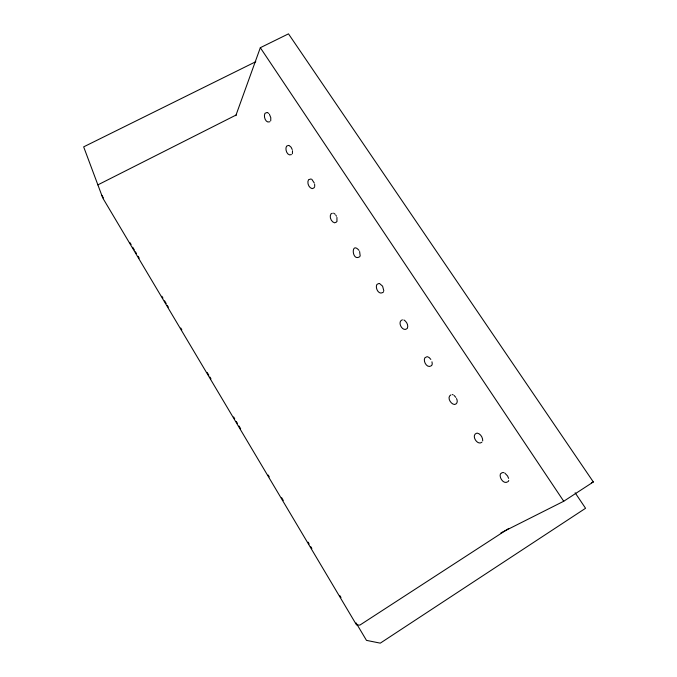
<?xml version="1.0" encoding="UTF-8"?>
<svg xmlns="http://www.w3.org/2000/svg" width="677" height="677" viewBox="0 0 677 677"><rect width="100%" height="100%" fill="white"/><g stroke="black" fill="none" stroke-linecap="round" stroke-linejoin="round"><path stroke-width="1.02" d="M482.709 440.922C482.904 437.562 480.526 433.593 477.04 433.077M314.703 186.513L314.653 184.347M360.181 255.923L359.614 251.514M270.724 120.828L270.8 117.73L269.421 114.286M292.371 153.755L292.515 150.717M235.791 115.699L260.323 47.703L288.487 33.85L593.34 481.965L563.729 501.251L500.938 532.867M336.96 221.557L336.934 217.444M508.427 481.245L508.749 480.492M407.258 328.463C408.781 325.442 406.606 321.541 403.898 319.942M431.664 365.572L432.264 364.048L431.96 361.797M383.199 292.278L383.605 291.66M314.018 187.867L314.45 187.317M359.817 256.608C351.837 262.236 350.669 240.716 359.022 250.38M508.799 528.424L359.885 625.099L356.508 624.896L102.811 198.065L83.66 146.858L255.788 61.7M507.868 481.711C503.798 484.791 498.881 477.666 500.413 473.892L502.207 472.622L503.832 472.605M481.897 442.208C477.463 445.923 470.947 435.556 476.346 433.288M450.924 394.869C446.49 397.018 450.721 404.423 454.673 404.491C457.584 403.941 457.754 400.691 456.484 398.558M431.063 365.927C426.984 368.5 422.846 361.205 424.851 357.837L426.722 356.796M406.699 328.861C402.146 331.95 396.917 321.406 402.392 319.815M97.86 184.88L236.417 114.87M382.623 292.616C378.502 294.986 374.923 287.674 376.903 284.458L378.765 283.502M336.494 222.064L334.607 222.826C331.197 222.014 328.98 216.733 331.011 213.822L332.305 213.272M591.419 482.76L593.34 481.965M313.451 188.113L312.148 188.638C308.72 187.876 306.732 182.612 308.56 179.667L311.098 178.956M291.432 154.618C287.251 156.505 284.678 149.152 286.549 146.181L288.394 145.403M269.844 121.758C265.621 123.637 263.285 116.334 264.961 113.338L266.78 112.56M427.458 356.745L429.184 357.574L430.834 359.419M379.467 283.468L382.59 286.176L383.817 290.788M452.329 394.547L453.209 394.86M267.39 112.543L268.761 113.431M289.028 145.42L291.127 147.256L292.202 149.499M333.609 213.153L335.132 214.237M504.797 473.071L507.547 475.931L508.63 478.377M311.835 179.32L314.348 183.137M454.123 395.461L455.824 397.382M575.128 492.788L585.563 508.275L380.288 643.15L366.477 640.374L356.102 622.933M260.323 47.703L563.729 501.251M101.863 195.331L103.403 197.921M130.035 242.713L131.118 244.524M132.734 247.249L134.351 249.974M135.434 251.785L136.509 253.604M138.125 256.321L139.208 258.14M161.871 296.255L162.945 298.066M164.57 300.791L166.187 303.508M167.261 305.327L168.345 307.138M180.751 328.015L181.834 329.826M207.187 372.477L208.812 375.202M209.887 377.013L210.97 378.832M233.624 416.939L234.707 418.758M236.324 421.483L237.407 423.294M239.023 426.019L240.64 428.736M268.16 475.017L269.234 476.836M281.649 497.705L283.265 500.43M308.086 542.167L309.161 543.986M310.785 546.703L311.86 548.522M339.922 595.709L340.996 597.52M335.843 215.159L336.461 216.259"/></g></svg>
